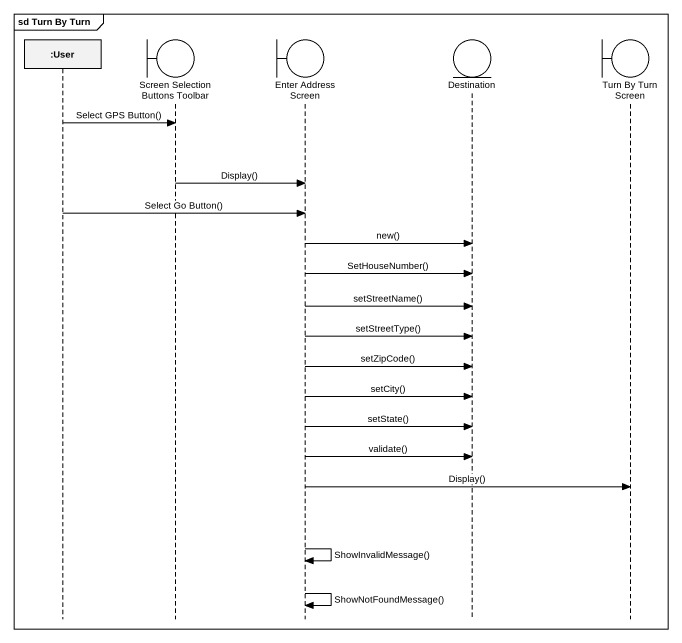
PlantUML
@startuml
mainframe sd Turn By Turn
hide footbox
participant ":User" as User
boundary "Screen Selection Buttons Toolbar" as Screen_Selection_Buttons
boundary "Enter Address Screen" as Enter_Address_Screen
entity Destination
boundary "Turn By Turn Screen" as Turn_By_Turn_Screen

User -> Screen_Selection_Buttons : Select GPS Button()
Screen_Selection_Buttons -> Enter_Address_Screen : Display()
User -> Enter_Address_Screen : Select Go Button()
Enter_Address_Screen -> Destination : new()
Enter_Address_Screen -> Destination : SetHouseNumber()
Enter_Address_Screen -> Destination : setStreetName()
Enter_Address_Screen -> Destination : setStreetType()
Enter_Address_Screen -> Destination : setZipCode()
Enter_Address_Screen -> Destination : setCity()
Enter_Address_Screen -> Destination : setState()
Enter_Address_Screen -> Destination : validate()
Enter_Address_Screen -> Turn_By_Turn_Screen : Display()
Enter_Address_Screen -> Enter_Address_Screen : ShowInvalidMessage()
Enter_Address_Screen -> Enter_Address_Screen : ShowNotFoundMessage()
@enduml
